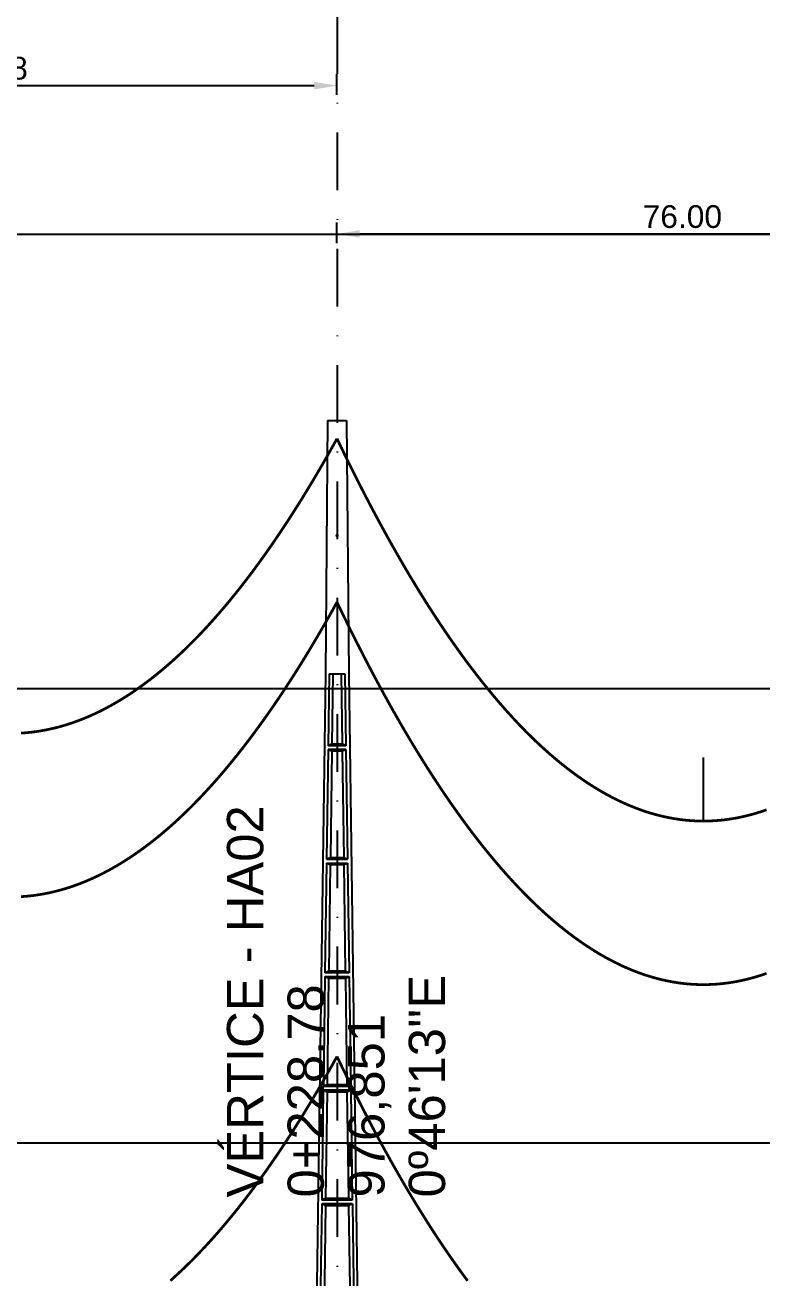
# Model space of a CAD drawing. Header units: metres. Extents: x -121 to 9872, y 3505 to 10721.
# Drawn here: x 244.5 to 325.5, y 9785.1 to 9923 of the extents above; entities that cross this region are included whole.
import ezdxf

# ---------------------------------------------------------------- set-up
doc = ezdxf.new("R2010")
doc.units = ezdxf.units.M
doc.header["$PDMODE"] = 2
doc.linetypes.add('DASHDOT', pattern=[25.4, 12.7, -6.35, 0, -6.35])
for name, color, linetype in [('CON-EOL- CA ORCHID', 240, 'Continuous'), ('CON-EOL- CA OXLIP', 140, 'Continuous'), ('CON-EOL- FO', 101, 'Continuous'), ('CON-EOL- PROJEÇÃO', 22, 'Continuous'), ('cotas', 7, 'Continuous'), ('Grade', 9, 'Continuous'), ('Ind.Rot', 8, 'DASHDOT'), ('Perfil - Texto Geral', 7, 'Continuous'), ('POSTE DT', 7, 'Continuous')]:
    doc.layers.add(name, color=color, linetype=linetype)
doc.styles.add('Arial', font='arial.ttf')
doc.styles.get("Standard").update_dxf_attribs({"font": 'arial.ttf'})
doc.dimstyles.new('ISO-25', dxfattribs={"dimtxt": 2.5, "dimasz": 2.5, "dimexe": 1.25, "dimexo": 0.625, "dimtad": 1, "dimzin": 1, "dimtxsty": 'Standard', "dimcen": 2.5, "dimaunit": 1, "dimadec": 3, "dimazin": 3, "dimtfac": 1, "dimtmove": 0, "dimatfit": 3, "dimfxlon": 1, "dimarcsym": 0})

# ---------------------------------------------------------------- blocks, each defined once
blk = doc.blocks.new('*U11')
at = {"layer": 'POSTE DT', "extrusion": (0, 1, 0)}
for p, q in [((-3.31, 349.86), (-4.05, 262)), ((-3.31, 349.86), (3.31, 349.86)), ((3.31, 349.86), (4.06, 262)), ((-4.05, 262), (-7.72, 0)), ((-4.05, 262), (-4.05, 262)), ((-2.73, 262), (-3.08, 237.05)), ((-2.73, 262), (2.75, 262)), ((-1.42, 262), (-1.77, 237.57)), ((1.43, 262), (1.77, 237.57)), ((2.75, 262), (3.1, 237.05)), ((4.06, 262), (7.72, 0)), ((-3.1, 235.74), (-3.63, 197.65)), ((3.11, 235.73), (-3.1, 235.74)), ((3.1, 237.05), (-3.08, 237.05)), ((-1.8, 235.21), (-2.32, 198.19)), ((1.8, 235.21), (2.32, 198.19)), ((3.11, 235.73), (3.65, 197.65)), ((-3.65, 196.34), (-4.19, 158.25)), ((-2.35, 195.8), (-2.87, 158.8)), ((2.35, 195.8), (2.87, 158.8)), ((3.66, 196.34), (4.2, 158.25)), ((-4.21, 156.94), (-4.74, 118.85)), ((4.21, 156.94), (4.75, 118.85)), ((-2.9, 156.39), (-3.42, 119.41)), ((2.91, 156.39), (3.42, 119.41)), ((-4.76, 117.54), (-5.29, 79.45)), ((4.77, 117.54), (-4.76, 117.54)), ((4.75, 118.85), (-4.74, 118.85)), ((4.77, 117.54), (5.3, 79.45)), ((-3.46, 116.98), (-3.97, 80.02)), ((3.46, 116.98), (3.98, 80.02)), ((5.3, 79.45), (-5.29, 79.45)), ((-5.31, 78.14), (-5.85, 40.06)), ((5.32, 78.14), (-5.31, 78.14)), ((-4.01, 77.57), (-4.53, 40.63)), ((4.01, 77.57), (4.53, 40.63)), ((5.32, 78.14), (5.85, 40.06)), ((5.85, 40.06), (-5.85, 40.06)), ((-5.86, 38.74), (-6.41, 0)), ((5.87, 38.74), (-5.86, 38.74)), ((-4.56, 38.17), (-5.1, 0)), ((4.56, 38.17), (5.1, 0)), ((5.87, 38.74), (6.41, 0)), ((-6.41, 0), (-7.72, 0)), ((-5.1, 0), (-6.41, 0)), ((5.1, 0), (-5.1, 0)), ((6.41, 0), (5.1, 0)), ((7.72, 0), (6.41, 0))]:
    blk.add_line(p, q, dxfattribs=at)
at = {"layer": 'POSTE DT', "ltscale": 3}
for points in [[(-3.65, 196.34), (3.66, 196.34)], [(-3.63, 197.65), (3.65, 197.65)], [(-4.21, 156.94), (4.21, 156.94)], [(4.2, 158.25), (-4.19, 158.25)]]:
    blk.add_lwpolyline(points, dxfattribs=at)
at = {"layer": 'POSTE DT'}
for points, knots in [([(0.25, 309.94), (0.25, 309.93), (0.25, 309.93), (0.25, 309.92), (0.25, 309.91), (0.25, 309.9), (0.25, 309.89), (0.24, 309.85), (0.22, 309.82), (0.19, 309.77), (0.16, 309.74), (0.11, 309.71), (0.08, 309.7), (0.01, 309.68), (-0.02, 309.68), (-0.08, 309.7), (-0.11, 309.71), (-0.16, 309.74), (-0.18, 309.76), (-0.21, 309.8), (-0.22, 309.82), (-0.24, 309.85), (-0.24, 309.87), (-0.25, 309.89), (-0.25, 309.9), (-0.25, 309.92), (-0.25, 309.92), (-0.25, 309.93), (-0.25, 309.94), (-0.25, 309.95), (-0.25, 309.95), (-0.25, 309.96), (-0.25, 309.97), (-0.24, 310), (-0.23, 310.02), (-0.21, 310.07), (-0.2, 310.09), (-0.15, 310.14), (-0.13, 310.15), (-0.07, 310.18), (-0.03, 310.19), (0.03, 310.19), (0.06, 310.18), (0.12, 310.16), (0.14, 310.14), (0.18, 310.11), (0.2, 310.09), (0.21, 310.06), (0.22, 310.05), (0.23, 310.04), (0.24, 310.01), (0.24, 309.99), (0.25, 309.97), (0.25, 309.96), (0.25, 309.95), (0.25, 309.94), (0.25, 309.94), (0.25, 309.94), (0.25, 309.94)], [-54.728303, -54.728303, -54.728303, -54.728303, -54.309038, -54.309038, -53.647169, -53.647169, -52.532885, -52.532885, -48.86224, -48.86224, -45.282765, -45.282765, -41.52867, -41.52867, -37.867486, -37.867486, -34.454589, -34.454589, -31.301423, -31.301423, -28.48103, -28.48103, -26.961755, -26.961755, -25.7544, -25.7544, -25.136228, -25.136228, -24.64409, -24.64409, -24.094201, -24.094201, -23.191199, -23.191199, -20.494482, -20.494482, -17.342863, -17.342863, -13.645538, -13.645538, -9.835989, -9.835989, -6.296781, -6.296781, -3.005029, -3.005029, 0, 0, 0, 1.527594, 1.527594, 3.697216, 3.697216, 4.489727, 4.489727, 5.01438, 5.01438, 5.095313, 5.095313, 5.095313, 5.095313]), ([(-3.1, 235.74), (-2.88, 235.65), (-2.67, 235.56), (-2.23, 235.39), (-2.02, 235.3), (-1.8, 235.21)], [0.055576, 0.055576, 0.055576, 0.055576, 56.767409, 56.767409, 113.50757, 113.50757, 113.50757, 113.50757]), ([(-1.77, 237.57), (-1.99, 237.49), (-2.21, 237.4), (-2.64, 237.22), (-2.86, 237.14), (-3.08, 237.05)], [0, 0, 0, 0, 56.660495, 56.660495, 113.412826, 113.412826, 113.412826, 113.412826]), ([(-1.8, 235.21), (-1.2, 235.21), (-0.6, 235.21), (0.6, 235.21), (1.2, 235.21), (1.8, 235.21)], [0, 0, 0, 0, 68.567797, 68.567797, 137.136247, 137.136247, 137.136247, 137.136247]), ([(1.77, 237.57), (1.18, 237.57), (0.59, 237.57), (-0.59, 237.57), (-1.18, 237.57), (-1.77, 237.57)], [0, 0, 0, 0, 67.306894, 67.306894, 134.614447, 134.614447, 134.614447, 134.614447]), ([(3.1, 237.05), (2.87, 237.14), (2.65, 237.23), (2.21, 237.4), (1.99, 237.49), (1.77, 237.57)], [0, 0, 0, 0, 56.738948, 56.738948, 113.38731, 113.38731, 113.38731, 113.38731]), ([(1.8, 235.21), (2.02, 235.3), (2.24, 235.38), (2.68, 235.56), (2.89, 235.65), (3.11, 235.73)], [0, 0, 0, 0, 56.845349, 56.845349, 113.599799, 113.599799, 113.599799, 113.599799]), ([(-3.65, 196.34), (-3.43, 196.25), (-3.22, 196.16), (-2.78, 195.98), (-2.57, 195.89), (-2.35, 195.8)], [0.054307, 0.054307, 0.054307, 0.054307, 63.527131, 63.527131, 127.063246, 127.063246, 127.063246, 127.063246]), ([(-2.32, 198.19), (-2.54, 198.1), (-2.76, 198.01), (-3.2, 197.83), (-3.41, 197.74), (-3.63, 197.65)], [0, 0, 0, 0, 63.412073, 63.412073, 126.777421, 126.777421, 126.777421, 126.777421]), ([(-2.35, 195.8), (-1.57, 195.8), (-0.78, 195.8), (0.79, 195.8), (1.57, 195.8), (2.35, 195.8)], [0, 0, 0, 0, 89.585713, 89.585713, 179.17191, 179.17191, 179.17191, 179.17191]), ([(2.32, 198.19), (1.55, 198.19), (0.77, 198.19), (-0.77, 198.19), (-1.55, 198.19), (-2.32, 198.19)], [0, 0, 0, 0, 88.31008, 88.31008, 176.620652, 176.620652, 176.620652, 176.620652]), ([(3.65, 197.65), (3.43, 197.74), (3.2, 197.83), (2.76, 198.01), (2.54, 198.1), (2.32, 198.19)], [0, 0, 0, 0, 63.488119, 63.488119, 126.880939, 126.880939, 126.880939, 126.880939]), ([(2.35, 195.8), (2.57, 195.89), (2.79, 195.98), (3.23, 196.16), (3.45, 196.25), (3.66, 196.34)], [0, 0, 0, 0, 63.60246, 63.60246, 127.109696, 127.109696, 127.109696, 127.109696]), ([(-4.21, 156.94), (-3.99, 156.85), (-3.77, 156.75), (-3.34, 156.57), (-3.12, 156.48), (-2.9, 156.39)], [0.053423, 0.053423, 0.053423, 0.053423, 70.429742, 70.429742, 140.90167, 140.90167, 140.90167, 140.90167]), ([(-2.87, 158.8), (-3.09, 158.71), (-3.31, 158.62), (-3.75, 158.43), (-3.97, 158.34), (-4.19, 158.25)], [0, 0, 0, 0, 70.301707, 70.301707, 140.590947, 140.590947, 140.590947, 140.590947]), ([(2.87, 158.8), (1.92, 158.8), (0.96, 158.8), (-0.96, 158.8), (-1.91, 158.8), (-2.87, 158.8)], [0, 0, 0, 0, 109.314454, 109.314454, 218.629264, 218.629264, 218.629264, 218.629264]), ([(4.2, 158.25), (3.98, 158.34), (3.76, 158.44), (3.31, 158.62), (3.09, 158.71), (2.87, 158.8)], [0, 0, 0, 0, 70.379198, 70.379198, 140.659718, 140.659718, 140.659718, 140.659718]), ([(2.91, 156.39), (3.12, 156.48), (3.34, 156.57), (3.78, 156.75), (4, 156.85), (4.21, 156.94)], [0, 0, 0, 0, 70.506649, 70.506649, 140.914701, 140.914701, 140.914701, 140.914701]), ([(-2.9, 156.39), (-1.94, 156.39), (-0.97, 156.39), (0.97, 156.39), (1.94, 156.39), (2.91, 156.39)], [0, 0, 0, 0, 110.60219, 110.60219, 221.20473, 221.20473, 221.20473, 221.20473]), ([(-4.76, 117.54), (-4.54, 117.45), (-4.32, 117.35), (-3.89, 117.17), (-3.67, 117.07), (-3.46, 116.98)], [0.052784, 0.052784, 0.052784, 0.052784, 77.438432, 77.438432, 154.950301, 154.950301, 154.950301, 154.950301]), ([(-3.42, 119.41), (-3.64, 119.32), (-3.86, 119.23), (-4.3, 119.04), (-4.52, 118.95), (-4.74, 118.85)], [0, 0, 0, 0, 77.299547, 77.299547, 154.618634, 154.618634, 154.618634, 154.618634]), ([(3.42, 119.41), (2.28, 119.41), (1.14, 119.41), (-1.14, 119.41), (-2.28, 119.41), (-3.42, 119.41)], [0, 0, 0, 0, 130.319901, 130.319901, 260.640046, 260.640046, 260.640046, 260.640046]), ([(4.75, 118.85), (4.53, 118.95), (4.31, 119.04), (3.87, 119.23), (3.64, 119.32), (3.42, 119.41)], [0, 0, 0, 0, 77.381597, 77.381597, 154.66183, 154.66183, 154.66183, 154.66183]), ([(3.46, 116.98), (3.68, 117.07), (3.89, 117.17), (4.33, 117.35), (4.55, 117.45), (4.77, 117.54)], [0, 0, 0, 0, 77.520013, 77.520013, 154.938747, 154.938747, 154.938747, 154.938747]), ([(-3.46, 116.98), (-2.3, 116.98), (-1.15, 116.98), (1.15, 116.98), (2.31, 116.98), (3.46, 116.98)], [0, 0, 0, 0, 131.617604, 131.617604, 263.235447, 263.235447, 263.235447, 263.235447]), ([(-3.97, 80.02), (-4.19, 79.93), (-4.41, 79.83), (-4.85, 79.64), (-5.07, 79.55), (-5.29, 79.45)], [0, 0, 0, 0, 84.379671, 84.379671, 168.809376, 168.809376, 168.809376, 168.809376]), ([(3.98, 80.02), (2.65, 80.02), (1.33, 80.02), (-1.32, 80.02), (-2.65, 80.02), (-3.97, 80.02)], [0, 0, 0, 0, 151.326157, 151.326157, 302.652465, 302.652465, 302.652465, 302.652465]), ([(5.3, 79.45), (5.08, 79.55), (4.86, 79.64), (4.42, 79.83), (4.2, 79.93), (3.98, 80.02)], [0, 0, 0, 0, 84.46863, 84.46863, 168.833721, 168.833721, 168.833721, 168.833721]), ([(-5.31, 78.14), (-5.09, 78.05), (-4.88, 77.95), (-4.44, 77.76), (-4.23, 77.67), (-4.01, 77.57)], [0.052308, 0.052308, 0.052308, 0.052308, 84.527725, 84.527725, 169.158824, 169.158824, 169.158824, 169.158824]), ([(-4.01, 77.57), (-2.67, 77.57), (-1.34, 77.57), (1.34, 77.57), (2.67, 77.57), (4.01, 77.57)], [0, 0, 0, 0, 152.632212, 152.632212, 305.264569, 305.264569, 305.264569, 305.264569]), ([(4.01, 77.57), (4.23, 77.67), (4.45, 77.76), (4.88, 77.95), (5.1, 78.05), (5.32, 78.14)], [0, 0, 0, 0, 84.616316, 84.616316, 169.129178, 169.129178, 169.129178, 169.129178]), ([(-4.53, 40.63), (-4.75, 40.53), (-4.97, 40.44), (-5.41, 40.25), (-5.63, 40.15), (-5.85, 40.06)], [0, 0, 0, 0, 91.523648, 91.523648, 183.126775, 183.126775, 183.126775, 183.126775]), ([(4.53, 40.63), (3.02, 40.63), (1.51, 40.63), (-1.51, 40.63), (-3.02, 40.63), (-4.53, 40.63)], [0, 0, 0, 0, 172.33304, 172.33304, 344.666151, 344.666151, 344.666151, 344.666151]), ([(5.85, 40.06), (5.63, 40.15), (5.41, 40.25), (4.97, 40.44), (4.75, 40.53), (4.53, 40.63)], [0, 0, 0, 0, 91.621326, 91.621326, 183.137324, 183.137324, 183.137324, 183.137324]), ([(-5.86, 38.74), (-5.65, 38.65), (-5.43, 38.55), (-5, 38.36), (-4.78, 38.26), (-4.56, 38.17)], [0.026524, 0.026524, 0.026524, 0.026524, 91.679563, 91.679563, 183.466041, 183.466041, 183.466041, 183.466041]), ([(-4.56, 38.17), (-3.04, 38.17), (-1.52, 38.17), (1.52, 38.17), (3.04, 38.17), (4.56, 38.17)], [0, 0, 0, 0, 173.646192, 173.646192, 347.292451, 347.292451, 347.292451, 347.292451]), ([(4.56, 38.17), (4.78, 38.26), (5, 38.36), (5.43, 38.55), (5.65, 38.65), (5.87, 38.74)], [0, 0, 0, 0, 91.776928, 91.776928, 183.448614, 183.448614, 183.448614, 183.448614])]:
    blk.add_open_spline(points, degree=3, knots=knots, dxfattribs=at)
blk = doc.blocks.new('*D44')
at = {"layer": 'cotas', "color": 0, "lineweight": -2, "transparency": 16777216}
for p, q in [((202, 9915.36), (202, 9917.61)), ((278.78, 9915.36), (278.78, 9917.61)), ((204.5, 9916.36), (276.28, 9916.36))]:
    blk.add_line(p, q, dxfattribs=at)
at = {"layer": 'cotas', "color": 0, "transparency": 16777216}
for points in [[(204.5, 9916.77), (204.5, 9915.94), (202, 9916.36)], [(276.28, 9916.77), (276.28, 9915.94), (278.78, 9916.36)]]:
    blk.add_solid(points, dxfattribs=at)
at = {"layer": 'Defpoints', "color": 0, "transparency": 16777216}
for p in [(278.78, 9916.36), (202, 9888.96), (278.78, 9879.51)]:
    blk.add_point(p, dxfattribs=at)
at = {"layer": 'cotas', "color": 0, "transparency": 16777216, "insert": (240.39, 9918.26), "char_height": 2.5, "attachment_point": 5}
blk.add_mtext('76.78', dxfattribs=at)
blk = doc.blocks.new('*D45')
at = {"layer": 'cotas', "color": 0, "lineweight": -2, "transparency": 16777216}
for p, q in [((278.78, 9899.03), (278.78, 9901.28)), ((354.78, 9899.03), (354.78, 9901.28)), ((281.28, 9900.03), (352.28, 9900.03))]:
    blk.add_line(p, q, dxfattribs=at)
at = {"layer": 'cotas', "color": 0, "transparency": 16777216}
for points in [[(281.28, 9900.45), (281.28, 9899.61), (278.78, 9900.03)], [(352.28, 9900.45), (352.28, 9899.61), (354.78, 9900.03)]]:
    blk.add_solid(points, dxfattribs=at)
at = {"layer": 'Defpoints', "color": 0, "transparency": 16777216}
for p in [(354.78, 9900.03), (278.78, 9879.51), (354.78, 9870.33)]:
    blk.add_point(p, dxfattribs=at)
at = {"layer": 'cotas', "color": 0, "transparency": 16777216, "insert": (316.78, 9901.93), "char_height": 2.5, "attachment_point": 5}
blk.add_mtext('76.00', dxfattribs=at)

msp = doc.modelspace()

# ---------------------------------------------------------------- linework, layer by layer
at = {"layer": 'CON-EOL- CA ORCHID'}
msp.add_line((319.108, 9835.421), (319.108, 9842.421), dxfattribs=at)
msp.add_line((319.108, 9835.421), (319.108, 9842.421), dxfattribs=at)
msp.add_line((319.108, 9835.421), (319.108, 9842.421), dxfattribs=at)
at = {"layer": 'CON-EOL- CA ORCHID', "const_width": 0.3}
for points in [[(278.781, 9877.51), (279.159, 9876.722), (279.537, 9875.941), (279.915, 9875.168), (280.293, 9874.402), (280.672, 9873.644), (281.05, 9872.893), (281.428, 9872.15), (281.806, 9871.414), (282.184, 9870.686), (282.562, 9869.965), (282.94, 9869.252), (283.318, 9868.546), (283.696, 9867.848), (284.075, 9867.158), (284.453, 9866.474), (284.831, 9865.799), (285.209, 9865.131), (285.587, 9864.47), (285.965, 9863.817), (286.343, 9863.171), (286.721, 9862.533), (287.099, 9861.902), (287.478, 9861.279), (287.856, 9860.663), (288.234, 9860.054), (288.612, 9859.453), (288.99, 9858.86), (289.368, 9858.274), (289.746, 9857.696), (290.124, 9857.125), (290.502, 9856.561), (290.881, 9856.005), (291.259, 9855.456), (291.637, 9854.915), (292.015, 9854.381), (292.393, 9853.855), (292.771, 9853.336), (293.149, 9852.824), (293.527, 9852.32), (293.905, 9851.824), (294.283, 9851.335), (294.662, 9850.853), (295.04, 9850.379), (295.418, 9849.912), (295.796, 9849.452), (296.174, 9849), (296.552, 9848.556), (296.93, 9848.119), (297.308, 9847.689), (297.686, 9847.267), (298.065, 9846.852), (298.443, 9846.444), (298.821, 9846.044), (299.199, 9845.652), (299.577, 9845.266), (299.955, 9844.889), (300.333, 9844.518), (300.711, 9844.155), (301.089, 9843.8), (301.468, 9843.451), (301.846, 9843.111), (302.224, 9842.777), (302.602, 9842.451), (302.98, 9842.133), (303.358, 9841.822), (303.736, 9841.518), (304.114, 9841.221), (304.492, 9840.932), (304.871, 9840.651), (305.249, 9840.377), (305.627, 9840.11), (306.005, 9839.85), (306.383, 9839.598), (306.761, 9839.354), (307.139, 9839.116), (307.517, 9838.887), (307.895, 9838.664), (308.274, 9838.449), (308.652, 9838.241), (309.03, 9838.041), (309.408, 9837.848), (309.786, 9837.663), (310.164, 9837.484), (310.542, 9837.314), (310.92, 9837.15), (311.298, 9836.994), (311.677, 9836.846), (312.055, 9836.704), (312.433, 9836.57), (312.811, 9836.444), (313.189, 9836.325), (313.567, 9836.213), (313.945, 9836.109), (314.323, 9836.012), (314.701, 9835.922), (315.08, 9835.84), (315.458, 9835.765), (315.836, 9835.697), (316.214, 9835.637), (316.592, 9835.584), (316.97, 9835.539), (317.348, 9835.501), (317.726, 9835.47), (318.104, 9835.447), (318.482, 9835.431), (318.861, 9835.423), (319.239, 9835.422), (319.617, 9835.428), (319.995, 9835.441), (320.373, 9835.462), (320.751, 9835.491), (321.129, 9835.527), (321.507, 9835.57), (321.885, 9835.62), (322.264, 9835.678), (322.642, 9835.743), (323.02, 9835.816), (323.398, 9835.896), (323.776, 9835.983), (324.154, 9836.078), (324.532, 9836.18), (324.91, 9836.289), (325.288, 9836.406), (325.667, 9836.531), (326.045, 9836.662)], [(278.781, 9877.51), (279.159, 9876.722), (279.537, 9875.941), (279.915, 9875.168), (280.293, 9874.402), (280.672, 9873.644), (281.05, 9872.893), (281.428, 9872.15), (281.806, 9871.414), (282.184, 9870.686), (282.562, 9869.965), (282.94, 9869.252), (283.318, 9868.546), (283.696, 9867.848), (284.075, 9867.158), (284.453, 9866.474), (284.831, 9865.799), (285.209, 9865.13), (285.587, 9864.47), (285.965, 9863.817), (286.343, 9863.171), (286.721, 9862.533), (287.099, 9861.902), (287.478, 9861.279), (287.856, 9860.663), (288.234, 9860.054), (288.612, 9859.453), (288.99, 9858.86), (289.368, 9858.274), (289.746, 9857.696), (290.124, 9857.125), (290.502, 9856.561), (290.881, 9856.005), (291.259, 9855.456), (291.637, 9854.915), (292.015, 9854.381), (292.393, 9853.855), (292.771, 9853.336), (293.149, 9852.824), (293.527, 9852.32), (293.905, 9851.824), (294.283, 9851.335), (294.662, 9850.853), (295.04, 9850.379), (295.418, 9849.912), (295.796, 9849.452), (296.174, 9849), (296.552, 9848.556), (296.93, 9848.119), (297.308, 9847.689), (297.686, 9847.267), (298.065, 9846.852), (298.443, 9846.444), (298.821, 9846.044), (299.199, 9845.652), (299.577, 9845.266), (299.955, 9844.889), (300.333, 9844.518), (300.711, 9844.155), (301.089, 9843.8), (301.468, 9843.451), (301.846, 9843.111), (302.224, 9842.777), (302.602, 9842.451), (302.98, 9842.133), (303.358, 9841.822), (303.736, 9841.518), (304.114, 9841.221), (304.492, 9840.932), (304.871, 9840.651), (305.249, 9840.377), (305.627, 9840.11), (306.005, 9839.85), (306.383, 9839.598), (306.761, 9839.354), (307.139, 9839.117), (307.517, 9838.887), (307.895, 9838.664), (308.274, 9838.449), (308.652, 9838.241), (309.03, 9838.041), (309.408, 9837.848), (309.786, 9837.663), (310.164, 9837.484), (310.542, 9837.314), (310.92, 9837.15), (311.298, 9836.994), (311.677, 9836.845), (312.055, 9836.704), (312.433, 9836.57), (312.811, 9836.444), (313.189, 9836.325), (313.567, 9836.213), (313.945, 9836.109), (314.323, 9836.012), (314.701, 9835.922), (315.08, 9835.84), (315.458, 9835.765), (315.836, 9835.697), (316.214, 9835.637), (316.592, 9835.584), (316.97, 9835.539), (317.348, 9835.501), (317.726, 9835.47), (318.104, 9835.447), (318.482, 9835.431), (318.861, 9835.423), (319.239, 9835.422), (319.617, 9835.428), (319.995, 9835.442), (320.373, 9835.462), (320.751, 9835.491), (321.129, 9835.526), (321.507, 9835.57), (321.885, 9835.62), (322.264, 9835.678), (322.642, 9835.743), (323.02, 9835.816), (323.398, 9835.896), (323.776, 9835.983), (324.154, 9836.078), (324.532, 9836.18), (324.91, 9836.289), (325.288, 9836.406), (325.667, 9836.531), (326.045, 9836.662)], [(278.781, 9877.51), (279.159, 9876.722), (279.537, 9875.941), (279.915, 9875.168), (280.293, 9874.402), (280.672, 9873.644), (281.05, 9872.893), (281.428, 9872.15), (281.806, 9871.414), (282.184, 9870.686), (282.562, 9869.965), (282.94, 9869.252), (283.318, 9868.546), (283.696, 9867.848), (284.075, 9867.158), (284.453, 9866.474), (284.831, 9865.799), (285.209, 9865.13), (285.587, 9864.47), (285.965, 9863.817), (286.343, 9863.171), (286.721, 9862.533), (287.099, 9861.902), (287.478, 9861.279), (287.856, 9860.663), (288.234, 9860.054), (288.612, 9859.453), (288.99, 9858.86), (289.368, 9858.274), (289.746, 9857.696), (290.124, 9857.125), (290.502, 9856.561), (290.881, 9856.005), (291.259, 9855.456), (291.637, 9854.915), (292.015, 9854.381), (292.393, 9853.855), (292.771, 9853.336), (293.149, 9852.824), (293.527, 9852.32), (293.905, 9851.824), (294.283, 9851.335), (294.662, 9850.853), (295.04, 9850.379), (295.418, 9849.912), (295.796, 9849.452), (296.174, 9849), (296.552, 9848.556), (296.93, 9848.119), (297.308, 9847.689), (297.686, 9847.267), (298.065, 9846.852), (298.443, 9846.444), (298.821, 9846.044), (299.199, 9845.652), (299.577, 9845.266), (299.955, 9844.889), (300.333, 9844.518), (300.711, 9844.155), (301.089, 9843.8), (301.468, 9843.451), (301.846, 9843.111), (302.224, 9842.777), (302.602, 9842.451), (302.98, 9842.133), (303.358, 9841.822), (303.736, 9841.518), (304.114, 9841.221), (304.492, 9840.932), (304.871, 9840.651), (305.249, 9840.377), (305.627, 9840.11), (306.005, 9839.85), (306.383, 9839.598), (306.761, 9839.354), (307.139, 9839.117), (307.517, 9838.887), (307.895, 9838.664), (308.274, 9838.449), (308.652, 9838.241), (309.03, 9838.041), (309.408, 9837.848), (309.786, 9837.663), (310.164, 9837.484), (310.542, 9837.314), (310.92, 9837.15), (311.298, 9836.994), (311.677, 9836.845), (312.055, 9836.704), (312.433, 9836.57), (312.811, 9836.444), (313.189, 9836.325), (313.567, 9836.213), (313.945, 9836.109), (314.323, 9836.012), (314.701, 9835.922), (315.08, 9835.84), (315.458, 9835.765), (315.836, 9835.697), (316.214, 9835.637), (316.592, 9835.584), (316.97, 9835.539), (317.348, 9835.501), (317.726, 9835.47), (318.104, 9835.447), (318.482, 9835.431), (318.861, 9835.423), (319.239, 9835.422), (319.617, 9835.428), (319.995, 9835.442), (320.373, 9835.462), (320.751, 9835.491), (321.129, 9835.526), (321.507, 9835.57), (321.885, 9835.62), (322.264, 9835.678), (322.642, 9835.743), (323.02, 9835.816), (323.398, 9835.896), (323.776, 9835.983), (324.154, 9836.078), (324.532, 9836.18), (324.91, 9836.289), (325.288, 9836.406), (325.667, 9836.531), (326.045, 9836.662)]]:
    msp.add_lwpolyline(points, dxfattribs=at)
at = {"layer": 'CON-EOL- CA OXLIP', "const_width": 0.3}
for points in [[(244.019, 9845.103), (244.401, 9845.129), (244.783, 9845.163), (245.165, 9845.204), (245.547, 9845.252), (245.929, 9845.308), (246.311, 9845.371), (246.693, 9845.441), (247.075, 9845.519), (247.457, 9845.603), (247.839, 9845.695), (248.221, 9845.795), (248.603, 9845.902), (248.985, 9846.016), (249.367, 9846.137), (249.749, 9846.266), (250.131, 9846.402), (250.513, 9846.545), (250.895, 9846.696), (251.277, 9846.853), (251.659, 9847.019), (252.041, 9847.191), (252.423, 9847.371), (252.805, 9847.558), (253.187, 9847.753), (253.569, 9847.955), (253.951, 9848.164), (254.333, 9848.38), (254.715, 9848.604), (255.097, 9848.835), (255.479, 9849.073), (255.861, 9849.319), (256.243, 9849.572), (256.625, 9849.832), (257.007, 9850.1), (257.389, 9850.375), (257.771, 9850.658), (258.153, 9850.947), (258.535, 9851.244), (258.917, 9851.549), (259.299, 9851.86), (259.681, 9852.179), (260.063, 9852.506), (260.445, 9852.839), (260.827, 9853.18), (261.209, 9853.529), (261.591, 9853.884), (261.973, 9854.247), (262.355, 9854.618), (262.737, 9854.995), (263.119, 9855.38), (263.501, 9855.773), (263.883, 9856.172), (264.265, 9856.579), (264.647, 9856.994), (265.029, 9857.416), (265.411, 9857.845), (265.793, 9858.281), (266.175, 9858.725), (266.557, 9859.176), (266.939, 9859.635), (267.321, 9860.101), (267.703, 9860.574), (268.085, 9861.055), (268.467, 9861.543), (268.849, 9862.038), (269.231, 9862.541), (269.613, 9863.051), (269.995, 9863.568), (270.377, 9864.093), (270.759, 9864.625), (271.141, 9865.165), (271.523, 9865.712), (271.905, 9866.266), (272.287, 9866.828), (272.669, 9867.397), (273.051, 9867.974), (273.433, 9868.558), (273.815, 9869.149), (274.197, 9869.748), (274.579, 9870.354), (274.961, 9870.967), (275.343, 9871.588), (275.725, 9872.217), (276.107, 9872.852), (276.489, 9873.496), (276.871, 9874.146), (277.253, 9874.804), (277.635, 9875.469), (278.017, 9876.142), (278.399, 9876.822), (278.781, 9877.51)], [(244.019, 9845.103), (244.401, 9845.129), (244.783, 9845.163), (245.165, 9845.204), (245.547, 9845.252), (245.929, 9845.308), (246.311, 9845.371), (246.693, 9845.441), (247.075, 9845.519), (247.457, 9845.603), (247.839, 9845.695), (248.221, 9845.795), (248.603, 9845.902), (248.985, 9846.016), (249.367, 9846.137), (249.749, 9846.266), (250.131, 9846.402), (250.513, 9846.545), (250.895, 9846.695), (251.277, 9846.853), (251.659, 9847.019), (252.041, 9847.191), (252.423, 9847.371), (252.805, 9847.558), (253.187, 9847.753), (253.569, 9847.954), (253.951, 9848.164), (254.333, 9848.38), (254.715, 9848.604), (255.097, 9848.835), (255.479, 9849.073), (255.861, 9849.319), (256.243, 9849.572), (256.625, 9849.832), (257.007, 9850.1), (257.389, 9850.375), (257.771, 9850.657), (258.153, 9850.947), (258.535, 9851.244), (258.917, 9851.549), (259.299, 9851.86), (259.681, 9852.179), (260.063, 9852.505), (260.445, 9852.839), (260.827, 9853.18), (261.209, 9853.529), (261.591, 9853.884), (261.973, 9854.247), (262.355, 9854.618), (262.737, 9854.995), (263.119, 9855.38), (263.501, 9855.773), (263.883, 9856.172), (264.265, 9856.579), (264.647, 9856.994), (265.029, 9857.416), (265.411, 9857.845), (265.793, 9858.281), (266.175, 9858.725), (266.557, 9859.176), (266.939, 9859.635), (267.321, 9860.101), (267.703, 9860.574), (268.085, 9861.055), (268.467, 9861.543), (268.849, 9862.038), (269.231, 9862.541), (269.613, 9863.051), (269.995, 9863.568), (270.377, 9864.093), (270.759, 9864.625), (271.141, 9865.165), (271.523, 9865.712), (271.905, 9866.266), (272.287, 9866.828), (272.669, 9867.397), (273.051, 9867.974), (273.433, 9868.558), (273.815, 9869.149), (274.197, 9869.748), (274.579, 9870.354), (274.961, 9870.967), (275.343, 9871.588), (275.725, 9872.217), (276.107, 9872.852), (276.489, 9873.496), (276.871, 9874.146), (277.253, 9874.804), (277.635, 9875.469), (278.017, 9876.142), (278.399, 9876.822), (278.781, 9877.51)], [(244.019, 9845.103), (244.401, 9845.129), (244.783, 9845.163), (245.165, 9845.204), (245.547, 9845.252), (245.929, 9845.308), (246.311, 9845.371), (246.693, 9845.441), (247.075, 9845.519), (247.457, 9845.603), (247.839, 9845.695), (248.221, 9845.795), (248.603, 9845.902), (248.985, 9846.016), (249.367, 9846.137), (249.749, 9846.266), (250.131, 9846.402), (250.513, 9846.545), (250.895, 9846.695), (251.277, 9846.853), (251.659, 9847.019), (252.041, 9847.191), (252.423, 9847.371), (252.805, 9847.558), (253.187, 9847.753), (253.569, 9847.954), (253.951, 9848.164), (254.333, 9848.38), (254.715, 9848.604), (255.097, 9848.835), (255.479, 9849.073), (255.861, 9849.319), (256.243, 9849.572), (256.625, 9849.832), (257.007, 9850.1), (257.389, 9850.375), (257.771, 9850.657), (258.153, 9850.947), (258.535, 9851.244), (258.917, 9851.549), (259.299, 9851.86), (259.681, 9852.179), (260.063, 9852.505), (260.445, 9852.839), (260.827, 9853.18), (261.209, 9853.529), (261.591, 9853.884), (261.973, 9854.247), (262.355, 9854.618), (262.737, 9854.995), (263.119, 9855.38), (263.501, 9855.773), (263.883, 9856.172), (264.265, 9856.579), (264.647, 9856.994), (265.029, 9857.416), (265.411, 9857.845), (265.793, 9858.281), (266.175, 9858.725), (266.557, 9859.176), (266.939, 9859.635), (267.321, 9860.101), (267.703, 9860.574), (268.085, 9861.055), (268.467, 9861.543), (268.849, 9862.038), (269.231, 9862.541), (269.613, 9863.051), (269.995, 9863.568), (270.377, 9864.093), (270.759, 9864.625), (271.141, 9865.165), (271.523, 9865.712), (271.905, 9866.266), (272.287, 9866.828), (272.669, 9867.397), (273.051, 9867.974), (273.433, 9868.558), (273.815, 9869.149), (274.197, 9869.748), (274.579, 9870.354), (274.961, 9870.967), (275.343, 9871.588), (275.725, 9872.217), (276.107, 9872.852), (276.489, 9873.496), (276.871, 9874.146), (277.253, 9874.804), (277.635, 9875.469), (278.017, 9876.142), (278.399, 9876.822), (278.781, 9877.51)]]:
    msp.add_lwpolyline(points, dxfattribs=at)
at = {"layer": 'CON-EOL- FO', "const_width": 0.3}
for points in [[(244.019, 9827.103), (244.401, 9827.129), (244.783, 9827.163), (245.165, 9827.204), (245.547, 9827.252), (245.929, 9827.308), (246.311, 9827.371), (246.693, 9827.441), (247.075, 9827.519), (247.457, 9827.603), (247.839, 9827.695), (248.221, 9827.795), (248.603, 9827.902), (248.985, 9828.016), (249.367, 9828.137), (249.749, 9828.266), (250.131, 9828.402), (250.513, 9828.545), (250.895, 9828.696), (251.277, 9828.853), (251.659, 9829.019), (252.041, 9829.191), (252.423, 9829.371), (252.805, 9829.558), (253.187, 9829.753), (253.569, 9829.955), (253.951, 9830.164), (254.333, 9830.38), (254.715, 9830.604), (255.097, 9830.835), (255.479, 9831.073), (255.861, 9831.319), (256.243, 9831.572), (256.625, 9831.832), (257.007, 9832.1), (257.389, 9832.375), (257.771, 9832.658), (258.153, 9832.947), (258.535, 9833.244), (258.917, 9833.549), (259.299, 9833.86), (259.681, 9834.179), (260.063, 9834.506), (260.445, 9834.839), (260.827, 9835.18), (261.209, 9835.529), (261.591, 9835.884), (261.973, 9836.247), (262.355, 9836.618), (262.737, 9836.995), (263.119, 9837.38), (263.501, 9837.773), (263.883, 9838.172), (264.265, 9838.579), (264.647, 9838.994), (265.029, 9839.416), (265.411, 9839.845), (265.793, 9840.281), (266.175, 9840.725), (266.557, 9841.176), (266.939, 9841.635), (267.321, 9842.101), (267.703, 9842.574), (268.085, 9843.055), (268.467, 9843.543), (268.849, 9844.038), (269.231, 9844.541), (269.613, 9845.051), (269.995, 9845.568), (270.377, 9846.093), (270.759, 9846.625), (271.141, 9847.165), (271.523, 9847.712), (271.905, 9848.266), (272.287, 9848.828), (272.669, 9849.397), (273.051, 9849.974), (273.433, 9850.558), (273.815, 9851.149), (274.197, 9851.748), (274.579, 9852.354), (274.961, 9852.967), (275.343, 9853.588), (275.725, 9854.217), (276.107, 9854.852), (276.489, 9855.496), (276.871, 9856.146), (277.253, 9856.804), (277.635, 9857.469), (278.017, 9858.142), (278.399, 9858.822), (278.781, 9859.51)], [(244.019, 9827.103), (244.401, 9827.129), (244.783, 9827.163), (245.165, 9827.204), (245.547, 9827.252), (245.929, 9827.308), (246.311, 9827.371), (246.693, 9827.441), (247.075, 9827.519), (247.457, 9827.603), (247.839, 9827.695), (248.221, 9827.795), (248.603, 9827.902), (248.985, 9828.016), (249.367, 9828.137), (249.749, 9828.266), (250.131, 9828.402), (250.513, 9828.545), (250.895, 9828.696), (251.277, 9828.853), (251.659, 9829.019), (252.041, 9829.191), (252.423, 9829.371), (252.805, 9829.558), (253.187, 9829.753), (253.569, 9829.954), (253.951, 9830.164), (254.333, 9830.38), (254.715, 9830.604), (255.097, 9830.835), (255.479, 9831.073), (255.861, 9831.319), (256.243, 9831.572), (256.625, 9831.832), (257.007, 9832.1), (257.389, 9832.375), (257.771, 9832.657), (258.153, 9832.947), (258.535, 9833.244), (258.917, 9833.549), (259.299, 9833.86), (259.681, 9834.179), (260.063, 9834.505), (260.445, 9834.839), (260.827, 9835.18), (261.209, 9835.529), (261.591, 9835.884), (261.973, 9836.247), (262.355, 9836.618), (262.737, 9836.995), (263.119, 9837.38), (263.501, 9837.773), (263.883, 9838.172), (264.265, 9838.58), (264.647, 9838.994), (265.029, 9839.416), (265.411, 9839.845), (265.793, 9840.281), (266.175, 9840.725), (266.557, 9841.176), (266.939, 9841.635), (267.321, 9842.101), (267.703, 9842.574), (268.085, 9843.055), (268.467, 9843.543), (268.849, 9844.038), (269.231, 9844.541), (269.613, 9845.051), (269.995, 9845.568), (270.377, 9846.093), (270.759, 9846.625), (271.141, 9847.165), (271.523, 9847.712), (271.905, 9848.266), (272.287, 9848.828), (272.669, 9849.397), (273.051, 9849.974), (273.433, 9850.558), (273.815, 9851.149), (274.197, 9851.748), (274.579, 9852.354), (274.961, 9852.967), (275.343, 9853.588), (275.725, 9854.217), (276.107, 9854.852), (276.489, 9855.496), (276.871, 9856.146), (277.253, 9856.804), (277.635, 9857.469), (278.017, 9858.142), (278.399, 9858.822), (278.781, 9859.51)], [(244.019, 9827.103), (244.401, 9827.129), (244.783, 9827.163), (245.165, 9827.204), (245.547, 9827.252), (245.929, 9827.308), (246.311, 9827.371), (246.693, 9827.441), (247.075, 9827.519), (247.457, 9827.603), (247.839, 9827.695), (248.221, 9827.795), (248.603, 9827.902), (248.985, 9828.016), (249.367, 9828.137), (249.749, 9828.266), (250.131, 9828.402), (250.513, 9828.545), (250.895, 9828.696), (251.277, 9828.853), (251.659, 9829.019), (252.041, 9829.191), (252.423, 9829.371), (252.805, 9829.558), (253.187, 9829.753), (253.569, 9829.954), (253.951, 9830.164), (254.333, 9830.38), (254.715, 9830.604), (255.097, 9830.835), (255.479, 9831.073), (255.861, 9831.319), (256.243, 9831.572), (256.625, 9831.832), (257.007, 9832.1), (257.389, 9832.375), (257.771, 9832.657), (258.153, 9832.947), (258.535, 9833.244), (258.917, 9833.549), (259.299, 9833.86), (259.681, 9834.179), (260.063, 9834.505), (260.445, 9834.839), (260.827, 9835.18), (261.209, 9835.529), (261.591, 9835.884), (261.973, 9836.247), (262.355, 9836.618), (262.737, 9836.995), (263.119, 9837.38), (263.501, 9837.773), (263.883, 9838.172), (264.265, 9838.58), (264.647, 9838.994), (265.029, 9839.416), (265.411, 9839.845), (265.793, 9840.281), (266.175, 9840.725), (266.557, 9841.176), (266.939, 9841.635), (267.321, 9842.101), (267.703, 9842.574), (268.085, 9843.055), (268.467, 9843.543), (268.849, 9844.038), (269.231, 9844.541), (269.613, 9845.051), (269.995, 9845.568), (270.377, 9846.093), (270.759, 9846.625), (271.141, 9847.165), (271.523, 9847.712), (271.905, 9848.266), (272.287, 9848.828), (272.669, 9849.397), (273.051, 9849.974), (273.433, 9850.558), (273.815, 9851.149), (274.197, 9851.748), (274.579, 9852.354), (274.961, 9852.967), (275.343, 9853.588), (275.725, 9854.217), (276.107, 9854.852), (276.489, 9855.496), (276.871, 9856.146), (277.253, 9856.804), (277.635, 9857.469), (278.017, 9858.142), (278.399, 9858.822), (278.781, 9859.51)], [(278.781, 9859.51), (279.159, 9858.722), (279.537, 9857.941), (279.915, 9857.168), (280.293, 9856.402), (280.672, 9855.644), (281.05, 9854.893), (281.428, 9854.15), (281.806, 9853.414), (282.184, 9852.686), (282.562, 9851.965), (282.94, 9851.252), (283.318, 9850.546), (283.696, 9849.848), (284.075, 9849.158), (284.453, 9848.474), (284.831, 9847.799), (285.209, 9847.131), (285.587, 9846.47), (285.965, 9845.817), (286.343, 9845.171), (286.721, 9844.533), (287.099, 9843.902), (287.478, 9843.279), (287.856, 9842.663), (288.234, 9842.054), (288.612, 9841.453), (288.99, 9840.86), (289.368, 9840.274), (289.746, 9839.696), (290.124, 9839.125), (290.502, 9838.561), (290.881, 9838.005), (291.259, 9837.456), (291.637, 9836.915), (292.015, 9836.381), (292.393, 9835.855), (292.771, 9835.336), (293.149, 9834.824), (293.527, 9834.32), (293.905, 9833.824), (294.283, 9833.335), (294.662, 9832.853), (295.04, 9832.379), (295.418, 9831.912), (295.796, 9831.452), (296.174, 9831), (296.552, 9830.556), (296.93, 9830.119), (297.308, 9829.689), (297.686, 9829.267), (298.065, 9828.852), (298.443, 9828.444), (298.821, 9828.044), (299.199, 9827.652), (299.577, 9827.266), (299.955, 9826.889), (300.333, 9826.518), (300.711, 9826.155), (301.089, 9825.8), (301.468, 9825.451), (301.846, 9825.111), (302.224, 9824.777), (302.602, 9824.451), (302.98, 9824.133), (303.358, 9823.822), (303.736, 9823.518), (304.114, 9823.221), (304.492, 9822.932), (304.871, 9822.651), (305.249, 9822.377), (305.627, 9822.11), (306.005, 9821.85), (306.383, 9821.598), (306.761, 9821.354), (307.139, 9821.116), (307.517, 9820.887), (307.895, 9820.664), (308.274, 9820.449), (308.652, 9820.241), (309.03, 9820.041), (309.408, 9819.848), (309.786, 9819.663), (310.164, 9819.484), (310.542, 9819.314), (310.92, 9819.15), (311.298, 9818.994), (311.677, 9818.846), (312.055, 9818.704), (312.433, 9818.57), (312.811, 9818.444), (313.189, 9818.325), (313.567, 9818.213), (313.945, 9818.109), (314.323, 9818.012), (314.701, 9817.922), (315.08, 9817.84), (315.458, 9817.765), (315.836, 9817.697), (316.214, 9817.637), (316.592, 9817.584), (316.97, 9817.539), (317.348, 9817.501), (317.726, 9817.47), (318.104, 9817.447), (318.482, 9817.431), (318.861, 9817.423), (319.239, 9817.422), (319.617, 9817.428), (319.995, 9817.441), (320.373, 9817.462), (320.751, 9817.491), (321.129, 9817.527), (321.507, 9817.57), (321.885, 9817.62), (322.264, 9817.678), (322.642, 9817.743), (323.02, 9817.816), (323.398, 9817.896), (323.776, 9817.983), (324.154, 9818.078), (324.532, 9818.18), (324.91, 9818.289), (325.288, 9818.406), (325.667, 9818.531), (326.045, 9818.662)], [(278.781, 9859.51), (279.159, 9858.722), (279.537, 9857.941), (279.915, 9857.168), (280.293, 9856.402), (280.672, 9855.644), (281.05, 9854.893), (281.428, 9854.15), (281.806, 9853.414), (282.184, 9852.686), (282.562, 9851.965), (282.94, 9851.252), (283.318, 9850.546), (283.696, 9849.848), (284.075, 9849.158), (284.453, 9848.474), (284.831, 9847.799), (285.209, 9847.13), (285.587, 9846.47), (285.965, 9845.817), (286.343, 9845.171), (286.721, 9844.533), (287.099, 9843.902), (287.478, 9843.279), (287.856, 9842.663), (288.234, 9842.054), (288.612, 9841.453), (288.99, 9840.86), (289.368, 9840.274), (289.746, 9839.696), (290.124, 9839.124), (290.502, 9838.561), (290.881, 9838.005), (291.259, 9837.456), (291.637, 9836.915), (292.015, 9836.381), (292.393, 9835.855), (292.771, 9835.336), (293.149, 9834.824), (293.527, 9834.32), (293.905, 9833.824), (294.283, 9833.335), (294.662, 9832.853), (295.04, 9832.379), (295.418, 9831.912), (295.796, 9831.452), (296.174, 9831), (296.552, 9830.556), (296.93, 9830.119), (297.308, 9829.689), (297.686, 9829.267), (298.065, 9828.852), (298.443, 9828.444), (298.821, 9828.044), (299.199, 9827.652), (299.577, 9827.266), (299.955, 9826.889), (300.333, 9826.518), (300.711, 9826.155), (301.089, 9825.8), (301.468, 9825.451), (301.846, 9825.111), (302.224, 9824.777), (302.602, 9824.451), (302.98, 9824.133), (303.358, 9823.822), (303.736, 9823.518), (304.114, 9823.221), (304.492, 9822.932), (304.871, 9822.651), (305.249, 9822.377), (305.627, 9822.11), (306.005, 9821.85), (306.383, 9821.598), (306.761, 9821.354), (307.139, 9821.117), (307.517, 9820.887), (307.895, 9820.664), (308.274, 9820.449), (308.652, 9820.241), (309.03, 9820.041), (309.408, 9819.848), (309.786, 9819.663), (310.164, 9819.484), (310.542, 9819.314), (310.92, 9819.15), (311.298, 9818.994), (311.677, 9818.845), (312.055, 9818.704), (312.433, 9818.57), (312.811, 9818.444), (313.189, 9818.325), (313.567, 9818.213), (313.945, 9818.109), (314.323, 9818.012), (314.701, 9817.922), (315.08, 9817.84), (315.458, 9817.765), (315.836, 9817.697), (316.214, 9817.637), (316.592, 9817.584), (316.97, 9817.539), (317.348, 9817.501), (317.726, 9817.47), (318.104, 9817.447), (318.482, 9817.431), (318.861, 9817.423), (319.239, 9817.422), (319.617, 9817.428), (319.995, 9817.442), (320.373, 9817.462), (320.751, 9817.491), (321.129, 9817.526), (321.507, 9817.57), (321.885, 9817.62), (322.264, 9817.678), (322.642, 9817.743), (323.02, 9817.816), (323.398, 9817.896), (323.776, 9817.983), (324.154, 9818.078), (324.532, 9818.18), (324.91, 9818.289), (325.288, 9818.406), (325.667, 9818.531), (326.045, 9818.662)], [(278.781, 9859.51), (279.159, 9858.722), (279.537, 9857.941), (279.915, 9857.168), (280.293, 9856.402), (280.672, 9855.644), (281.05, 9854.893), (281.428, 9854.15), (281.806, 9853.414), (282.184, 9852.686), (282.562, 9851.965), (282.94, 9851.252), (283.318, 9850.546), (283.696, 9849.848), (284.075, 9849.158), (284.453, 9848.474), (284.831, 9847.799), (285.209, 9847.13), (285.587, 9846.47), (285.965, 9845.817), (286.343, 9845.171), (286.721, 9844.533), (287.099, 9843.902), (287.478, 9843.279), (287.856, 9842.663), (288.234, 9842.054), (288.612, 9841.453), (288.99, 9840.86), (289.368, 9840.274), (289.746, 9839.696), (290.124, 9839.124), (290.502, 9838.561), (290.881, 9838.005), (291.259, 9837.456), (291.637, 9836.915), (292.015, 9836.381), (292.393, 9835.855), (292.771, 9835.336), (293.149, 9834.824), (293.527, 9834.32), (293.905, 9833.824), (294.283, 9833.335), (294.662, 9832.853), (295.04, 9832.379), (295.418, 9831.912), (295.796, 9831.452), (296.174, 9831), (296.552, 9830.556), (296.93, 9830.119), (297.308, 9829.689), (297.686, 9829.267), (298.065, 9828.852), (298.443, 9828.444), (298.821, 9828.044), (299.199, 9827.652), (299.577, 9827.266), (299.955, 9826.889), (300.333, 9826.518), (300.711, 9826.155), (301.089, 9825.8), (301.468, 9825.451), (301.846, 9825.111), (302.224, 9824.777), (302.602, 9824.451), (302.98, 9824.133), (303.358, 9823.822), (303.736, 9823.518), (304.114, 9823.221), (304.492, 9822.932), (304.871, 9822.651), (305.249, 9822.377), (305.627, 9822.11), (306.005, 9821.85), (306.383, 9821.598), (306.761, 9821.354), (307.139, 9821.117), (307.517, 9820.887), (307.895, 9820.664), (308.274, 9820.449), (308.652, 9820.241), (309.03, 9820.041), (309.408, 9819.848), (309.786, 9819.663), (310.164, 9819.484), (310.542, 9819.314), (310.92, 9819.15), (311.298, 9818.994), (311.677, 9818.845), (312.055, 9818.704), (312.433, 9818.57), (312.811, 9818.444), (313.189, 9818.325), (313.567, 9818.213), (313.945, 9818.109), (314.323, 9818.012), (314.701, 9817.922), (315.08, 9817.84), (315.458, 9817.765), (315.836, 9817.697), (316.214, 9817.637), (316.592, 9817.584), (316.97, 9817.539), (317.348, 9817.501), (317.726, 9817.47), (318.104, 9817.447), (318.482, 9817.431), (318.861, 9817.423), (319.239, 9817.422), (319.617, 9817.428), (319.995, 9817.442), (320.373, 9817.462), (320.751, 9817.491), (321.129, 9817.526), (321.507, 9817.57), (321.885, 9817.62), (322.264, 9817.678), (322.642, 9817.743), (323.02, 9817.816), (323.398, 9817.896), (323.776, 9817.983), (324.154, 9818.078), (324.532, 9818.18), (324.91, 9818.289), (325.288, 9818.406), (325.667, 9818.531), (326.045, 9818.662)]]:
    msp.add_lwpolyline(points, dxfattribs=at)
at = {"layer": 'CON-EOL- PROJEÇÃO', "const_width": 0.3}
for points in [[(260.445, 9784.839), (260.827, 9785.18), (261.209, 9785.529), (261.591, 9785.884), (261.973, 9786.247), (262.355, 9786.618), (262.737, 9786.995), (263.119, 9787.38), (263.501, 9787.773), (263.883, 9788.172), (264.265, 9788.579), (264.647, 9788.994), (265.029, 9789.416), (265.411, 9789.845), (265.793, 9790.281), (266.175, 9790.725), (266.557, 9791.176), (266.939, 9791.635), (267.321, 9792.101), (267.703, 9792.574), (268.085, 9793.055), (268.467, 9793.543), (268.849, 9794.038), (269.231, 9794.541), (269.613, 9795.051), (269.995, 9795.568), (270.377, 9796.093), (270.759, 9796.625), (271.141, 9797.165), (271.523, 9797.712), (271.905, 9798.266), (272.287, 9798.828), (272.669, 9799.397), (273.051, 9799.974), (273.433, 9800.558), (273.815, 9801.149), (274.197, 9801.748), (274.579, 9802.354), (274.961, 9802.967), (275.343, 9803.588), (275.725, 9804.217), (276.107, 9804.852), (276.489, 9805.496), (276.871, 9806.146), (277.253, 9806.804), (277.635, 9807.469), (278.017, 9808.142), (278.399, 9808.822), (278.781, 9809.51)], [(278.781, 9809.51), (279.159, 9808.722), (279.537, 9807.941), (279.915, 9807.168), (280.293, 9806.402), (280.672, 9805.644), (281.05, 9804.893), (281.428, 9804.15), (281.806, 9803.414), (282.184, 9802.686), (282.562, 9801.965), (282.94, 9801.252), (283.318, 9800.546), (283.696, 9799.848), (284.075, 9799.158), (284.453, 9798.474), (284.831, 9797.799), (285.209, 9797.13), (285.587, 9796.47), (285.965, 9795.817), (286.343, 9795.171), (286.721, 9794.533), (287.099, 9793.902), (287.478, 9793.279), (287.856, 9792.663), (288.234, 9792.054), (288.612, 9791.453), (288.99, 9790.86), (289.368, 9790.274), (289.746, 9789.696), (290.124, 9789.124), (290.502, 9788.561), (290.881, 9788.005), (291.259, 9787.456), (291.637, 9786.915), (292.015, 9786.381), (292.393, 9785.855), (292.771, 9785.336), (293.149, 9784.824)]]:
    msp.add_lwpolyline(points, dxfattribs=at)
at = {"layer": 'Grade'}
for points in [[(0, 9900), (9859.453, 9900)], [(0, 9850), (9859.453, 9850)], [(0, 9800), (9859.453, 9800)]]:
    msp.add_lwpolyline(points, dxfattribs=at)
at = {"layer": 'Ind.Rot', "linetype": 'DASHDOT', "ltscale": 0.5}
msp.add_lwpolyline([(278.783, 10500), (278.783, 8300)], dxfattribs=at)

# ---------------------------------------------------------------- block references
at = {"layer": 'POSTE DT', "xscale": 0.3172702451939489, "yscale": 0.3172702451939489, "zscale": 0.3172702451939489}
msp.add_blockref('*U11', (278.783, 9768.509), dxfattribs=at)

# ---------------------------------------------------------------- texts
at = {"layer": 'Perfil - Texto Geral', "linetype": 'ByBlock', "insert": (278.703, 9793.998), "char_height": 4, "width": 43.81409, "attachment_point": 4, "rotation": 90, "style": 'Arial'}
msp.add_mtext("VÉRTICE - HA02\\P0+228.78\\P976,851\\P0º46'13''E", dxfattribs=at)

# ---------------------------------------------------------------- dimensions: what is measured, and where the dimension line sits
at = {"layer": 'cotas'}
for base, p1, p2, picture, middle in [((278.783, 9916.358), (202, 9888.96), (278.783, 9879.509), '*D44', (240.392, 9918.26)), ((354.781, 9900.03), (278.783, 9879.509), (354.781, 9870.33), '*D45', (316.782, 9901.932))]:
    dim = msp.add_linear_dim(base=base, p1=p1, p2=p2, dimstyle='ISO-25', dxfattribs=at)
    dim.commit()
    dim.dimension.update_dxf_attribs({"geometry": picture, "text_midpoint": middle})

doc.saveas('drawing.dxf')
